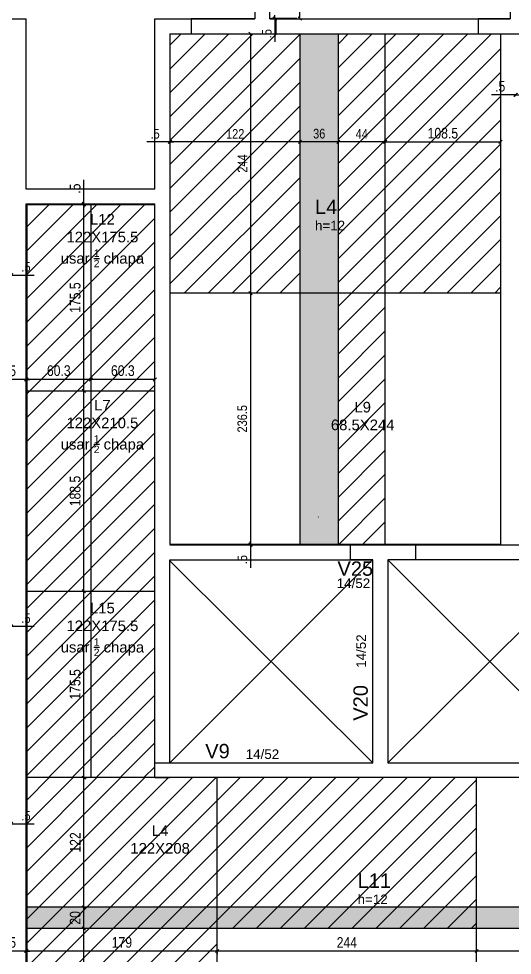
# Model space of a CAD drawing. Header units: millimetres. Extents: x 2431 to 6723, y 622 to 3369.
# Drawn here: x 4148 to 4612, y 1937 to 2818 of the extents above; entities that cross this region are included whole.
import ezdxf

# ---------------------------------------------------------------- set-up
doc = ezdxf.new("R2010")
doc.units = ezdxf.units.MM
for name, color, linetype in [('10', 252, 'Continuous'), ('9', 8, 'Continuous'), ('AUX00', 7, 'Continuous'), ('COTA', 241, 'Continuous'), ('ES-VIGA', 3, 'Continuous'), ('L-D', 2, 'Continuous'), ('L-N', 4, 'Continuous'), ('Painéis', 200, 'Continuous'), ('VIG-D', 2, 'Continuous'), ('VIG-N', 4, 'Continuous')]:
    doc.layers.add(name, color=color, linetype=linetype)
doc.layers.add('Hachura', color=251, linetype='Continuous', lineweight=9)
doc.layers.add('REAPROVEITAMENTO', color=251, linetype='Continuous', lineweight=9)
doc.styles.add('COTA TECNICA', font='techl___.ttf', dxfattribs={"height": 10})
doc.styles.add('COTA TECNICA-50', font='techl___.ttf', dxfattribs={"height": 9})
doc.styles.get("Standard").update_dxf_attribs({"font": 'arial.ttf'})
doc.styles.add('TQS_ARIAL', font='arial.ttf')
doc.dimstyles.new('COTA PAINEL-50', dxfattribs={"dimtxt": 9, "dimasz": 3, "dimexe": 3, "dimexo": 3, "dimgap": 3, "dimtad": 1, "dimdec": 1, "dimzin": 12, "dimdsep": 46, "dimtxsty": 'COTA TECNICA-50', "dimblk1": 'OBLIQUE', "dimblk2": 'OBLIQUE', "dimsah": 1, "dimcen": 0.9, "dimclrd": 4, "dimclre": 4, "dimclrt": 240, "dimadec": 1, "dimazin": 3, "dimtfac": 1, "dimtdec": 1, "dimtmove": 0, "dimatfit": 3, "dimfxl": 1, "dimtolj": 1, "dimtzin": 12, "dimarcsym": 0})
doc.dimstyles.new('PAINEL', dxfattribs={"dimtxt": 10, "dimasz": 3, "dimexe": 3, "dimexo": 3, "dimgap": 3, "dimtad": 1, "dimdec": 1, "dimzin": 12, "dimdsep": 46, "dimtxsty": 'COTA TECNICA', "dimblk1": 'OBLIQUE', "dimblk2": 'OBLIQUE', "dimsah": 1, "dimcen": 0.9, "dimclrd": 4, "dimclre": 4, "dimclrt": 240, "dimadec": 1, "dimazin": 3, "dimtfac": 1, "dimtdec": 1, "dimtmove": 0, "dimatfit": 3, "dimfxl": 1, "dimtolj": 1, "dimtzin": 12, "dimarcsym": 0})

# ---------------------------------------------------------------- blocks, each defined once
blk = doc.blocks.new('_Oblique')
at = {"color": 0, "linetype": 'ByBlock', "lineweight": -2}
blk.add_line((-0.5, -0.5), (0.5, 0.5), dxfattribs=at)
blk = doc.blocks.new('*D122')
at = {"layer": 'COTA', "color": 4, "lineweight": -2, "transparency": 16777216}
for p, q in [((4365.56, 2803.72), (4365.56, 2559.72)), ((4363.17, 2559.72), (4362.56, 2559.72))]:
    blk.add_line(p, q, dxfattribs=at)
at = {"layer": 'Defpoints', "color": 0, "transparency": 16777216}
for p in [(4365.56, 2803.72), (4365.56, 2559.72), (4366.17, 2559.72)]:
    blk.add_point(p, dxfattribs=at)
at = {"layer": 'COTA', "color": 4, "lineweight": -2, "transparency": 16777216, "xscale": 3, "yscale": 3, "zscale": 3}
for p, rotation in [((4365.56, 2803.72), 90), ((4365.56, 2559.72), 270)]:
    blk.add_blockref('_Oblique', p, dxfattribs=dict(at, rotation=rotation))
at = {"layer": 'COTA', "color": 240, "transparency": 16777216, "insert": (4357.99, 2681.72), "char_height": 9, "attachment_point": 5, "rotation": 90, "style": 'COTA TECNICA-50'}
blk.add_mtext('\\A1;244', dxfattribs=at)
blk = doc.blocks.new('*D123')
at = {"layer": 'COTA', "color": 4, "lineweight": -2, "transparency": 16777216}
for p, q in [((4365.56, 2559.72), (4365.56, 2323.22)), ((4367.88, 2323.22), (4362.56, 2323.22))]:
    blk.add_line(p, q, dxfattribs=at)
at = {"layer": 'Defpoints', "color": 0, "transparency": 16777216}
for p in [(4365.56, 2559.72), (4365.56, 2323.22), (4370.88, 2323.22)]:
    blk.add_point(p, dxfattribs=at)
at = {"layer": 'COTA', "color": 4, "lineweight": -2, "transparency": 16777216, "xscale": 3, "yscale": 3, "zscale": 3}
for p, rotation in [((4365.56, 2559.72), 90), ((4365.56, 2323.22), 270)]:
    blk.add_blockref('_Oblique', p, dxfattribs=dict(at, rotation=rotation))
at = {"layer": 'COTA', "color": 240, "transparency": 16777216, "insert": (4357.86, 2441.47), "char_height": 9, "attachment_point": 5, "rotation": 90, "style": 'COTA TECNICA-50'}
blk.add_mtext('\\A1;236.5', dxfattribs=at)
blk = doc.blocks.new('*D4')
at = {"layer": 'COTA', "color": 4, "lineweight": -2, "transparency": 16777216}
blk.add_line((4492.19, 2702.05), (4448.19, 2702.05), dxfattribs=at)
at = {"layer": 'Defpoints', "color": 0, "transparency": 16777216}
for p in [(4448.19, 2702.05), (4448.19, 2702.05), (4492.19, 2702.05)]:
    blk.add_point(p, dxfattribs=at)
at = {"layer": 'COTA', "color": 4, "lineweight": -2, "transparency": 16777216, "xscale": 3, "yscale": 3, "zscale": 3, "rotation": 180}
blk.add_blockref('_Oblique', (4448.19, 2702.05), dxfattribs=at)
at = {"layer": 'COTA', "color": 4, "lineweight": -2, "transparency": 16777216, "xscale": 3, "yscale": 3, "zscale": 3}
blk.add_blockref('_Oblique', (4492.19, 2702.05), dxfattribs=at)
at = {"layer": 'COTA', "color": 240, "transparency": 16777216, "insert": (4470.19, 2709.62), "char_height": 9, "attachment_point": 5, "style": 'COTA TECNICA-50'}
blk.add_mtext('\\A1;44', dxfattribs=at)
blk = doc.blocks.new('*D5')
at = {"layer": 'COTA', "color": 4, "lineweight": -2, "transparency": 16777216}
blk.add_line((4448.19, 2702.05), (4412.19, 2702.05), dxfattribs=at)
at = {"layer": 'Defpoints', "color": 0, "transparency": 16777216}
for p in [(4412.19, 2702.05), (4412.19, 2702.05), (4448.19, 2702.05)]:
    blk.add_point(p, dxfattribs=at)
at = {"layer": 'COTA', "color": 4, "lineweight": -2, "transparency": 16777216, "xscale": 3, "yscale": 3, "zscale": 3, "rotation": 180}
blk.add_blockref('_Oblique', (4412.19, 2702.05), dxfattribs=at)
at = {"layer": 'COTA', "color": 4, "lineweight": -2, "transparency": 16777216, "xscale": 3, "yscale": 3, "zscale": 3}
blk.add_blockref('_Oblique', (4448.19, 2702.05), dxfattribs=at)
at = {"layer": 'COTA', "color": 240, "transparency": 16777216, "insert": (4430.19, 2709.75), "char_height": 9, "attachment_point": 5, "style": 'COTA TECNICA-50'}
blk.add_mtext('\\A1;36', dxfattribs=at)
blk = doc.blocks.new('*D6')
at = {"layer": 'COTA', "color": 4, "lineweight": -2, "transparency": 16777216}
blk.add_line((4412.19, 2702.05), (4290.19, 2702.05), dxfattribs=at)
at = {"layer": 'Defpoints', "color": 0, "transparency": 16777216}
for p in [(4290.19, 2702.05), (4290.19, 2702.05), (4412.19, 2702.05)]:
    blk.add_point(p, dxfattribs=at)
at = {"layer": 'COTA', "color": 4, "lineweight": -2, "transparency": 16777216, "xscale": 3, "yscale": 3, "zscale": 3, "rotation": 180}
blk.add_blockref('_Oblique', (4290.19, 2702.05), dxfattribs=at)
at = {"layer": 'COTA', "color": 4, "lineweight": -2, "transparency": 16777216, "xscale": 3, "yscale": 3, "zscale": 3}
blk.add_blockref('_Oblique', (4412.19, 2702.05), dxfattribs=at)
at = {"layer": 'COTA', "color": 240, "transparency": 16777216, "insert": (4351.19, 2709.6), "char_height": 9, "attachment_point": 5, "style": 'COTA TECNICA-50'}
blk.add_mtext('\\A1;122', dxfattribs=at)
blk = doc.blocks.new('*D7')
at = {"layer": 'COTA', "color": 4, "lineweight": -2, "transparency": 16777216}
for p, q in [((4289.69, 2702.05), (4268.1, 2702.05)), ((4290.19, 2702.05), (4289.69, 2702.05)), ((4290.19, 2702.05), (4293.19, 2702.05))]:
    blk.add_line(p, q, dxfattribs=at)
at = {"layer": 'Defpoints', "color": 0, "transparency": 16777216}
for p in [(4289.69, 2702.05), (4289.69, 2702.05), (4290.19, 2702.05)]:
    blk.add_point(p, dxfattribs=at)
at = {"layer": 'COTA', "color": 4, "lineweight": -2, "transparency": 16777216, "xscale": 3, "yscale": 3, "zscale": 3}
blk.add_blockref('_Oblique', (4289.69, 2702.05), dxfattribs=at)
at = {"layer": 'COTA', "color": 4, "lineweight": -2, "transparency": 16777216, "xscale": 3, "yscale": 3, "zscale": 3, "rotation": 180}
blk.add_blockref('_Oblique', (4290.19, 2702.05), dxfattribs=at)
at = {"layer": 'COTA', "color": 240, "transparency": 16777216, "insert": (4275.89, 2709.65), "char_height": 9, "attachment_point": 5, "style": 'COTA TECNICA-50'}
blk.add_mtext('\\A1;.5', dxfattribs=at)
blk = doc.blocks.new('*D8')
at = {"layer": 'COTA', "color": 4, "lineweight": -2, "transparency": 16777216}
for p, q in [((4365.56, 2323.22), (4365.56, 2326.22)), ((4365.56, 2323.22), (4365.56, 2322.72)), ((4365.56, 2322.72), (4365.56, 2301.13))]:
    blk.add_line(p, q, dxfattribs=at)
at = {"layer": 'Defpoints', "color": 0, "transparency": 16777216}
for p in [(4365.56, 2323.22), (4365.56, 2322.72), (4365.56, 2322.72)]:
    blk.add_point(p, dxfattribs=at)
at = {"layer": 'COTA', "color": 4, "lineweight": -2, "transparency": 16777216, "xscale": 3, "yscale": 3, "zscale": 3}
for p, rotation in [((4365.56, 2323.22), 270), ((4365.56, 2322.72), 90)]:
    blk.add_blockref('_Oblique', p, dxfattribs=dict(at, rotation=rotation))
at = {"layer": 'COTA', "color": 240, "transparency": 16777216, "insert": (4357.96, 2308.92), "char_height": 9, "attachment_point": 5, "rotation": 90, "style": 'COTA TECNICA-50'}
blk.add_mtext('\\A1;.5', dxfattribs=at)
blk = doc.blocks.new('*D17')
at = {"layer": 'COTA', "color": 4, "lineweight": -2, "transparency": 16777216}
for p, q in [((4140.19, 2246.13), (4137.19, 2246.13)), ((4140.19, 2246.13), (4140.69, 2246.13)), ((4140.69, 2246.13), (4162.28, 2246.13))]:
    blk.add_line(p, q, dxfattribs=at)
at = {"layer": 'Defpoints', "color": 0, "transparency": 16777216}
for p in [(4140.19, 2246.13), (4140.69, 2246.13), (4140.69, 2246.13)]:
    blk.add_point(p, dxfattribs=at)
at = {"layer": 'COTA', "color": 4, "lineweight": -2, "transparency": 16777216, "xscale": 3, "yscale": 3, "zscale": 3}
blk.add_blockref('_Oblique', (4140.19, 2246.13), dxfattribs=at)
at = {"layer": 'COTA', "color": 4, "lineweight": -2, "transparency": 16777216, "xscale": 3, "yscale": 3, "zscale": 3, "rotation": 180}
blk.add_blockref('_Oblique', (4140.69, 2246.13), dxfattribs=at)
at = {"layer": 'COTA', "color": 240, "transparency": 16777216, "insert": (4154.49, 2253.73), "char_height": 9, "attachment_point": 5, "style": 'COTA TECNICA-50'}
blk.add_mtext('\\A1;.5', dxfattribs=at)
blk = doc.blocks.new('*D24')
at = {"layer": 'COTA', "color": 4, "lineweight": -2, "transparency": 16777216}
blk.add_line((4412.06, 2818.22), (4412.06, 2868.47), dxfattribs=at)
at = {"layer": 'Defpoints', "color": 0, "transparency": 16777216}
for p in [(4412.06, 2868.47), (4412.06, 2868.47), (4412.06, 2818.22)]:
    blk.add_point(p, dxfattribs=at)
at = {"layer": 'COTA', "color": 4, "lineweight": -2, "transparency": 16777216, "xscale": 3, "yscale": 3, "zscale": 3}
for p, rotation in [((4412.06, 2868.47), 90), ((4412.06, 2818.22), 270)]:
    blk.add_blockref('_Oblique', p, dxfattribs=dict(at, rotation=rotation))
at = {"layer": 'COTA', "color": 240, "transparency": 16777216, "insert": (4404.36, 2843.34), "char_height": 9, "attachment_point": 5, "rotation": 90, "style": 'COTA TECNICA-50'}
blk.add_mtext('\\A1;50.3', dxfattribs=at)
blk = doc.blocks.new('*D27')
at = {"layer": 'COTA', "color": 4, "lineweight": -2, "transparency": 16777216}
for p, q in [((4388.46, 2818.22), (4388.46, 2821.22)), ((4409.06, 2818.22), (4385.46, 2818.22)), ((4409.06, 2817.72), (4385.46, 2817.72)), ((4388.46, 2818.22), (4388.46, 2817.72)), ((4388.46, 2817.72), (4388.46, 2796.13))]:
    blk.add_line(p, q, dxfattribs=at)
at = {"layer": 'Defpoints', "color": 0, "transparency": 16777216}
for p in [(4388.46, 2817.72), (4412.06, 2818.22), (4412.06, 2817.72)]:
    blk.add_point(p, dxfattribs=at)
at = {"layer": 'COTA', "color": 4, "lineweight": -2, "transparency": 16777216, "xscale": 3, "yscale": 3, "zscale": 3}
for p, rotation in [((4388.46, 2818.22), 270), ((4388.46, 2817.72), 90)]:
    blk.add_blockref('_Oblique', p, dxfattribs=dict(at, rotation=rotation))
at = {"layer": 'COTA', "color": 240, "transparency": 16777216, "insert": (4380.86, 2803.92), "char_height": 9, "attachment_point": 5, "rotation": 90, "style": 'COTA TECNICA-50'}
blk.add_mtext('\\A1;.5', dxfattribs=at)
blk = doc.blocks.new('*D44')
at = {"layer": 'COTA', "color": 4, "lineweight": -2, "transparency": 16777216}
for p, q in [((4140.19, 2576.77), (4137.19, 2576.77)), ((4140.19, 2576.77), (4140.69, 2576.77)), ((4140.69, 2576.77), (4162.28, 2576.77))]:
    blk.add_line(p, q, dxfattribs=at)
at = {"layer": 'Defpoints', "color": 0, "transparency": 16777216}
for p in [(4140.19, 2576.77), (4140.69, 2576.77), (4140.69, 2576.77)]:
    blk.add_point(p, dxfattribs=at)
at = {"layer": 'COTA', "color": 4, "lineweight": -2, "transparency": 16777216, "xscale": 3, "yscale": 3, "zscale": 3}
blk.add_blockref('_Oblique', (4140.19, 2576.77), dxfattribs=at)
at = {"layer": 'COTA', "color": 4, "lineweight": -2, "transparency": 16777216, "xscale": 3, "yscale": 3, "zscale": 3, "rotation": 180}
blk.add_blockref('_Oblique', (4140.69, 2576.77), dxfattribs=at)
at = {"layer": 'COTA', "color": 240, "transparency": 16777216, "insert": (4154.49, 2584.37), "char_height": 9, "attachment_point": 5, "style": 'COTA TECNICA-50'}
blk.add_mtext('\\A1;.5', dxfattribs=at)
blk = doc.blocks.new('*D47')
at = {"layer": 'COTA', "color": 4, "lineweight": -2, "transparency": 16777216}
for p, q in [((4140.19, 2060.31), (4137.19, 2060.31)), ((4140.19, 2060.31), (4140.69, 2060.31)), ((4140.69, 2060.31), (4162.28, 2060.31))]:
    blk.add_line(p, q, dxfattribs=at)
at = {"layer": 'Defpoints', "color": 0, "transparency": 16777216}
for p in [(4140.19, 2060.31), (4140.69, 2060.31), (4140.69, 2060.31)]:
    blk.add_point(p, dxfattribs=at)
at = {"layer": 'COTA', "color": 4, "lineweight": -2, "transparency": 16777216, "xscale": 3, "yscale": 3, "zscale": 3}
blk.add_blockref('_Oblique', (4140.19, 2060.31), dxfattribs=at)
at = {"layer": 'COTA', "color": 4, "lineweight": -2, "transparency": 16777216, "xscale": 3, "yscale": 3, "zscale": 3, "rotation": 180}
blk.add_blockref('_Oblique', (4140.69, 2060.31), dxfattribs=at)
at = {"layer": 'COTA', "color": 240, "transparency": 16777216, "insert": (4154.49, 2067.91), "char_height": 9, "attachment_point": 5, "style": 'COTA TECNICA-50'}
blk.add_mtext('\\A1;.5', dxfattribs=at)
blk = doc.blocks.new('*D162')
at = {"layer": 'COTA', "color": 4, "lineweight": -2, "transparency": 16777216}
for p, q in [((4614.69, 2746.3), (4592.03, 2746.3)), ((4615.19, 2746.3), (4614.69, 2746.3)), ((4615.19, 2746.3), (4618.19, 2746.3))]:
    blk.add_line(p, q, dxfattribs=at)
at = {"layer": 'Defpoints', "color": 0, "transparency": 16777216}
for p in [(4614.69, 2746.3), (4614.69, 2746.3), (4615.19, 2746.3)]:
    blk.add_point(p, dxfattribs=at)
at = {"layer": 'COTA', "color": 4, "lineweight": -2, "transparency": 16777216, "xscale": 3, "yscale": 3, "zscale": 3}
blk.add_blockref('_Oblique', (4614.69, 2746.3), dxfattribs=at)
at = {"layer": 'COTA', "color": 4, "lineweight": -2, "transparency": 16777216, "xscale": 3, "yscale": 3, "zscale": 3, "rotation": 180}
blk.add_blockref('_Oblique', (4615.19, 2746.3), dxfattribs=at)
at = {"layer": 'COTA', "color": 240, "transparency": 16777216, "insert": (4600.36, 2754.41), "char_height": 10, "attachment_point": 5, "style": 'COTA TECNICA'}
blk.add_mtext('\\A1;.5', dxfattribs=at)
blk = doc.blocks.new('*D102')
at = {"layer": 'COTA', "color": 4, "lineweight": -2, "transparency": 16777216}
blk.add_line((4208.88, 1877.72), (4208.88, 1961.72), dxfattribs=at)
at = {"layer": 'Defpoints', "color": 0, "transparency": 16777216}
for p in [(4208.88, 1961.72), (4208.88, 1961.72), (4208.88, 1877.72)]:
    blk.add_point(p, dxfattribs=at)
at = {"layer": 'COTA', "color": 4, "lineweight": -2, "transparency": 16777216, "xscale": 3, "yscale": 3, "zscale": 3}
for p, rotation in [((4208.88, 1961.72), 90), ((4208.88, 1877.72), 270)]:
    blk.add_blockref('_Oblique', p, dxfattribs=dict(at, rotation=rotation))
at = {"layer": 'COTA', "color": 240, "transparency": 16777216, "insert": (4200.78, 1919.72), "char_height": 10, "attachment_point": 5, "rotation": 90, "style": 'COTA TECNICA'}
blk.add_mtext('\\A1;84', dxfattribs=at)
blk = doc.blocks.new('*D103')
at = {"layer": 'COTA', "color": 4, "lineweight": -2, "transparency": 16777216}
blk.add_line((4208.88, 1961.72), (4208.88, 1981.72), dxfattribs=at)
at = {"layer": 'Defpoints', "color": 0, "transparency": 16777216}
for p in [(4208.88, 1981.72), (4208.88, 1981.72), (4208.88, 1961.72)]:
    blk.add_point(p, dxfattribs=at)
at = {"layer": 'COTA', "color": 4, "lineweight": -2, "transparency": 16777216, "xscale": 3, "yscale": 3, "zscale": 3}
for p, rotation in [((4208.88, 1981.72), 90), ((4208.88, 1961.72), 270)]:
    blk.add_blockref('_Oblique', p, dxfattribs=dict(at, rotation=rotation))
at = {"layer": 'COTA', "color": 240, "transparency": 16777216, "insert": (4200.78, 1971.72), "char_height": 10, "attachment_point": 5, "rotation": 90, "style": 'COTA TECNICA'}
blk.add_mtext('\\A1;20', dxfattribs=at)
blk = doc.blocks.new('*D104')
at = {"layer": 'COTA', "color": 4, "lineweight": -2, "transparency": 16777216}
blk.add_line((4208.88, 1981.72), (4208.88, 2103.72), dxfattribs=at)
at = {"layer": 'Defpoints', "color": 0, "transparency": 16777216}
for p in [(4208.88, 2103.72), (4208.88, 2103.72), (4208.88, 1981.72)]:
    blk.add_point(p, dxfattribs=at)
at = {"layer": 'COTA', "color": 4, "lineweight": -2, "transparency": 16777216, "xscale": 3, "yscale": 3, "zscale": 3}
for p, rotation in [((4208.88, 2103.72), 90), ((4208.88, 1981.72), 270)]:
    blk.add_blockref('_Oblique', p, dxfattribs=dict(at, rotation=rotation))
at = {"layer": 'COTA', "color": 240, "transparency": 16777216, "insert": (4200.82, 2042.72), "char_height": 10, "attachment_point": 5, "rotation": 90, "style": 'COTA TECNICA'}
blk.add_mtext('\\A1;122', dxfattribs=at)
blk = doc.blocks.new('*D108')
at = {"layer": 'COTA', "color": 4, "lineweight": -2, "transparency": 16777216}
blk.add_line((4275.69, 2478.5), (4215.44, 2478.5), dxfattribs=at)
at = {"layer": 'Defpoints', "color": 0, "transparency": 16777216}
for p in [(4215.44, 2478.5), (4215.44, 2478.5), (4275.69, 2478.5)]:
    blk.add_point(p, dxfattribs=at)
at = {"layer": 'COTA', "color": 4, "lineweight": -2, "transparency": 16777216, "xscale": 3, "yscale": 3, "zscale": 3, "rotation": 180}
blk.add_blockref('_Oblique', (4215.44, 2478.5), dxfattribs=at)
at = {"layer": 'COTA', "color": 4, "lineweight": -2, "transparency": 16777216, "xscale": 3, "yscale": 3, "zscale": 3}
blk.add_blockref('_Oblique', (4275.69, 2478.5), dxfattribs=at)
at = {"layer": 'COTA', "color": 240, "transparency": 16777216, "insert": (4245.56, 2486.72), "char_height": 10, "attachment_point": 5, "style": 'COTA TECNICA'}
blk.add_mtext('\\A1;60.3', dxfattribs=at)
blk = doc.blocks.new('*D109')
at = {"layer": 'COTA', "color": 4, "lineweight": -2, "transparency": 16777216}
blk.add_line((4215.44, 2478.5), (4155.19, 2478.5), dxfattribs=at)
at = {"layer": 'Defpoints', "color": 0, "transparency": 16777216}
for p in [(4155.19, 2478.5), (4155.19, 2478.5), (4215.44, 2478.5)]:
    blk.add_point(p, dxfattribs=at)
at = {"layer": 'COTA', "color": 4, "lineweight": -2, "transparency": 16777216, "xscale": 3, "yscale": 3, "zscale": 3, "rotation": 180}
blk.add_blockref('_Oblique', (4155.19, 2478.5), dxfattribs=at)
at = {"layer": 'COTA', "color": 4, "lineweight": -2, "transparency": 16777216, "xscale": 3, "yscale": 3, "zscale": 3}
blk.add_blockref('_Oblique', (4215.44, 2478.5), dxfattribs=at)
at = {"layer": 'COTA', "color": 240, "transparency": 16777216, "insert": (4185.31, 2486.72), "char_height": 10, "attachment_point": 5, "style": 'COTA TECNICA'}
blk.add_mtext('\\A1;60.3', dxfattribs=at)
blk = doc.blocks.new('*D110')
at = {"layer": 'COTA', "color": 4, "lineweight": -2, "transparency": 16777216}
for p, q in [((4154.69, 2478.5), (4132.03, 2478.5)), ((4155.19, 2478.5), (4154.69, 2478.5)), ((4155.19, 2478.5), (4158.19, 2478.5))]:
    blk.add_line(p, q, dxfattribs=at)
at = {"layer": 'Defpoints', "color": 0, "transparency": 16777216}
for p in [(4154.69, 2478.5), (4154.69, 2478.5), (4155.19, 2478.5)]:
    blk.add_point(p, dxfattribs=at)
at = {"layer": 'COTA', "color": 4, "lineweight": -2, "transparency": 16777216, "xscale": 3, "yscale": 3, "zscale": 3}
blk.add_blockref('_Oblique', (4154.69, 2478.5), dxfattribs=at)
at = {"layer": 'COTA', "color": 4, "lineweight": -2, "transparency": 16777216, "xscale": 3, "yscale": 3, "zscale": 3, "rotation": 180}
blk.add_blockref('_Oblique', (4155.19, 2478.5), dxfattribs=at)
at = {"layer": 'COTA', "color": 240, "transparency": 16777216, "insert": (4140.36, 2486.61), "char_height": 10, "attachment_point": 5, "style": 'COTA TECNICA'}
blk.add_mtext('\\A1;.5', dxfattribs=at)
blk = doc.blocks.new('*D111')
at = {"layer": 'COTA', "color": 4, "lineweight": -2, "transparency": 16777216}
blk.add_line((4492.19, 2702.05), (4600.69, 2702.05), dxfattribs=at)
at = {"layer": 'Defpoints', "color": 0, "transparency": 16777216}
for p in [(4492.19, 2702.05), (4600.69, 2702.05), (4600.69, 2702.05)]:
    blk.add_point(p, dxfattribs=at)
at = {"layer": 'COTA', "color": 4, "lineweight": -2, "transparency": 16777216, "xscale": 3, "yscale": 3, "zscale": 3, "rotation": 180}
blk.add_blockref('_Oblique', (4492.19, 2702.05), dxfattribs=at)
at = {"layer": 'COTA', "color": 4, "lineweight": -2, "transparency": 16777216, "xscale": 3, "yscale": 3, "zscale": 3}
blk.add_blockref('_Oblique', (4600.69, 2702.05), dxfattribs=at)
at = {"layer": 'COTA', "color": 240, "transparency": 16777216, "insert": (4546.44, 2710.18), "char_height": 10, "attachment_point": 5, "style": 'COTA TECNICA'}
blk.add_mtext('\\A1;108.5', dxfattribs=at)
blk = doc.blocks.new('*D112')
at = {"layer": 'COTA', "color": 4, "lineweight": -2, "transparency": 16777216}
for p, q in [((4208.88, 2103.72), (4208.88, 2279.22)), ((4209.33, 2279.22), (4211.88, 2279.22)), ((4209.33, 2103.72), (4211.88, 2103.72))]:
    blk.add_line(p, q, dxfattribs=at)
at = {"layer": 'Defpoints', "color": 0, "transparency": 16777216}
for p in [(4206.33, 2279.22), (4208.88, 2279.22), (4206.33, 2103.72)]:
    blk.add_point(p, dxfattribs=at)
at = {"layer": 'COTA', "color": 4, "lineweight": -2, "transparency": 16777216, "xscale": 3, "yscale": 3, "zscale": 3}
for p, rotation in [((4208.88, 2279.22), 90), ((4208.88, 2103.72), 270)]:
    blk.add_blockref('_Oblique', p, dxfattribs=dict(at, rotation=rotation))
at = {"layer": 'COTA', "color": 240, "transparency": 16777216, "insert": (4200.77, 2191.47), "char_height": 10, "attachment_point": 5, "rotation": 90, "style": 'COTA TECNICA'}
blk.add_mtext('\\A1;175.5', dxfattribs=at)
blk = doc.blocks.new('*D113')
at = {"layer": 'COTA', "color": 4, "lineweight": -2, "transparency": 16777216}
blk.add_line((4208.88, 2279.22), (4208.88, 2467.72), dxfattribs=at)
at = {"layer": 'Defpoints', "color": 0, "transparency": 16777216}
for p in [(4208.88, 2467.72), (4208.88, 2467.72), (4208.88, 2279.22)]:
    blk.add_point(p, dxfattribs=at)
at = {"layer": 'COTA', "color": 4, "lineweight": -2, "transparency": 16777216, "xscale": 3, "yscale": 3, "zscale": 3}
for p, rotation in [((4208.88, 2467.72), 90), ((4208.88, 2279.22), 270)]:
    blk.add_blockref('_Oblique', p, dxfattribs=dict(at, rotation=rotation))
at = {"layer": 'COTA', "color": 240, "transparency": 16777216, "insert": (4200.75, 2373.47), "char_height": 10, "attachment_point": 5, "rotation": 90, "style": 'COTA TECNICA'}
blk.add_mtext('\\A1;188.5', dxfattribs=at)
blk = doc.blocks.new('*D114')
at = {"layer": 'COTA', "color": 4, "lineweight": -2, "transparency": 16777216}
blk.add_line((4208.88, 2467.72), (4208.88, 2643.22), dxfattribs=at)
at = {"layer": 'Defpoints', "color": 0, "transparency": 16777216}
for p in [(4208.88, 2643.22), (4208.88, 2643.22), (4208.88, 2467.72)]:
    blk.add_point(p, dxfattribs=at)
at = {"layer": 'COTA', "color": 4, "lineweight": -2, "transparency": 16777216, "xscale": 3, "yscale": 3, "zscale": 3}
for p, rotation in [((4208.88, 2643.22), 90), ((4208.88, 2467.72), 270)]:
    blk.add_blockref('_Oblique', p, dxfattribs=dict(at, rotation=rotation))
at = {"layer": 'COTA', "color": 240, "transparency": 16777216, "insert": (4200.77, 2555.47), "char_height": 10, "attachment_point": 5, "rotation": 90, "style": 'COTA TECNICA'}
blk.add_mtext('\\A1;175.5', dxfattribs=at)
blk = doc.blocks.new('*D115')
at = {"layer": 'COTA', "color": 4, "lineweight": -2, "transparency": 16777216}
for p, q in [((4208.88, 2643.72), (4208.88, 2666.38)), ((4208.88, 2643.22), (4208.88, 2643.72)), ((4208.88, 2643.22), (4208.88, 2640.22))]:
    blk.add_line(p, q, dxfattribs=at)
at = {"layer": 'Defpoints', "color": 0, "transparency": 16777216}
for p in [(4208.88, 2643.72), (4208.88, 2643.72), (4208.88, 2643.22)]:
    blk.add_point(p, dxfattribs=at)
at = {"layer": 'COTA', "color": 4, "lineweight": -2, "transparency": 16777216, "xscale": 3, "yscale": 3, "zscale": 3}
for p, rotation in [((4208.88, 2643.72), 270), ((4208.88, 2643.22), 90)]:
    blk.add_blockref('_Oblique', p, dxfattribs=dict(at, rotation=rotation))
at = {"layer": 'COTA', "color": 240, "transparency": 16777216, "insert": (4200.77, 2658.05), "char_height": 10, "attachment_point": 5, "rotation": 90, "style": 'COTA TECNICA'}
blk.add_mtext('\\A1;.5', dxfattribs=at)
blk = doc.blocks.new('*D117')
at = {"layer": 'COTA', "color": 4, "lineweight": -2, "transparency": 16777216}
blk.add_line((4822.19, 1940.51), (4578.19, 1940.51), dxfattribs=at)
at = {"layer": 'Defpoints', "color": 0, "transparency": 16777216}
for p in [(4578.19, 1940.51), (4578.19, 1940.51), (4822.19, 1940.51)]:
    blk.add_point(p, dxfattribs=at)
at = {"layer": 'COTA', "color": 4, "lineweight": -2, "transparency": 16777216, "xscale": 3, "yscale": 3, "zscale": 3, "rotation": 180}
blk.add_blockref('_Oblique', (4578.19, 1940.51), dxfattribs=at)
at = {"layer": 'COTA', "color": 4, "lineweight": -2, "transparency": 16777216, "xscale": 3, "yscale": 3, "zscale": 3}
blk.add_blockref('_Oblique', (4822.19, 1940.51), dxfattribs=at)
at = {"layer": 'COTA', "color": 240, "transparency": 16777216, "insert": (4700.19, 1948.59), "char_height": 10, "attachment_point": 5, "style": 'COTA TECNICA'}
blk.add_mtext('\\A1;244', dxfattribs=at)
blk = doc.blocks.new('*D118')
at = {"layer": 'COTA', "color": 4, "lineweight": -2, "transparency": 16777216}
for p, q in [((4578.19, 1940.51), (4334.19, 1940.51)), ((4334.19, 1939.01), (4334.19, 1937.51))]:
    blk.add_line(p, q, dxfattribs=at)
at = {"layer": 'Defpoints', "color": 0, "transparency": 16777216}
for p in [(4334.19, 1942.01), (4334.19, 1940.51), (4578.19, 1940.51)]:
    blk.add_point(p, dxfattribs=at)
at = {"layer": 'COTA', "color": 4, "lineweight": -2, "transparency": 16777216, "xscale": 3, "yscale": 3, "zscale": 3, "rotation": 180}
blk.add_blockref('_Oblique', (4334.19, 1940.51), dxfattribs=at)
at = {"layer": 'COTA', "color": 4, "lineweight": -2, "transparency": 16777216, "xscale": 3, "yscale": 3, "zscale": 3}
blk.add_blockref('_Oblique', (4578.19, 1940.51), dxfattribs=at)
at = {"layer": 'COTA', "color": 240, "transparency": 16777216, "insert": (4456.19, 1948.59), "char_height": 10, "attachment_point": 5, "style": 'COTA TECNICA'}
blk.add_mtext('\\A1;244', dxfattribs=at)
blk = doc.blocks.new('*D119')
at = {"layer": 'COTA', "color": 4, "lineweight": -2, "transparency": 16777216}
blk.add_line((4334.19, 1940.51), (4155.19, 1940.51), dxfattribs=at)
at = {"layer": 'Defpoints', "color": 0, "transparency": 16777216}
for p in [(4155.19, 1940.51), (4155.19, 1940.51), (4334.19, 1940.51)]:
    blk.add_point(p, dxfattribs=at)
at = {"layer": 'COTA', "color": 4, "lineweight": -2, "transparency": 16777216, "xscale": 3, "yscale": 3, "zscale": 3, "rotation": 180}
blk.add_blockref('_Oblique', (4155.19, 1940.51), dxfattribs=at)
at = {"layer": 'COTA', "color": 4, "lineweight": -2, "transparency": 16777216, "xscale": 3, "yscale": 3, "zscale": 3}
blk.add_blockref('_Oblique', (4334.19, 1940.51), dxfattribs=at)
at = {"layer": 'COTA', "color": 240, "transparency": 16777216, "insert": (4244.69, 1948.62), "char_height": 10, "attachment_point": 5, "style": 'COTA TECNICA'}
blk.add_mtext('\\A1;179', dxfattribs=at)
blk = doc.blocks.new('*D120')
at = {"layer": 'COTA', "color": 4, "lineweight": -2, "transparency": 16777216}
for p, q in [((4154.69, 1940.51), (4132.03, 1940.51)), ((4155.19, 1940.51), (4154.69, 1940.51)), ((4155.19, 1940.51), (4158.19, 1940.51))]:
    blk.add_line(p, q, dxfattribs=at)
at = {"layer": 'Defpoints', "color": 0, "transparency": 16777216}
for p in [(4154.69, 1940.51), (4154.69, 1940.51), (4155.19, 1940.51)]:
    blk.add_point(p, dxfattribs=at)
at = {"layer": 'COTA', "color": 4, "lineweight": -2, "transparency": 16777216, "xscale": 3, "yscale": 3, "zscale": 3}
blk.add_blockref('_Oblique', (4154.69, 1940.51), dxfattribs=at)
at = {"layer": 'COTA', "color": 4, "lineweight": -2, "transparency": 16777216, "xscale": 3, "yscale": 3, "zscale": 3, "rotation": 180}
blk.add_blockref('_Oblique', (4155.19, 1940.51), dxfattribs=at)
at = {"layer": 'COTA', "color": 240, "transparency": 16777216, "insert": (4140.36, 1948.62), "char_height": 10, "attachment_point": 5, "style": 'COTA TECNICA'}
blk.add_mtext('\\A1;.5', dxfattribs=at)

msp = doc.modelspace()

# ---------------------------------------------------------------- hatches: boundary and pattern name
at = {"layer": 'Hachura', "linetype": 'ByBlock'}
h = msp.add_hatch(color=256, dxfattribs=at)
h.dxf.hatch_style = 1
h.paths.add_polyline_path([(4448.19, 2803.72), (4412.19, 2803.72), (4412.19, 2323.22), (4448.19, 2323.22)])
h = msp.add_hatch(color=256, dxfattribs=at)
h.dxf.hatch_style = 1
h.paths.add_polyline_path([(4822.19, 1961.72), (4822.19, 1981.72), (4155.19, 1981.72), (4155.19, 1961.72)])
at = {"layer": 'REAPROVEITAMENTO', "linetype": 'ByBlock'}
h = msp.add_hatch(dxfattribs=at)
h.set_pattern_fill('ANSI31', color=256, scale=5, style=2)
h.set_pattern_definition([(45, (-1334.23, -271.504), (-11.22532, 11.22532), [])])
h.paths.add_polyline_path([(4289.69, 2559.72), (4412.19, 2559.72), (4412.19, 2803.72), (4289.69, 2803.72)])
h.paths.add_polyline_path([(4412.19, 2349.22), (4412.19, 2348.72), (4432.19, 2348.72), (4432.19, 2349.22)])
h.paths.add_polyline_path([(4492.19, 2559.72), (4600.69, 2559.72), (4600.69, 2803.72), (4448.19, 2803.72), (4448.19, 2323.22), (4492.19, 2323.22)])
h = msp.add_hatch(dxfattribs=at)
h.set_pattern_fill('ANSI31', color=256, scale=5, style=2)
h.set_pattern_definition([(45, (-1417.73, -368.967), (-11.22532, 11.22532), [])])
h.paths.add_polyline_path([(4155.19, 2103.72), (4275.69, 2103.72), (4275.69, 2643.22), (4155.19, 2643.22)])
h = msp.add_hatch(dxfattribs=at)
h.set_pattern_fill('ANSI31', color=256, scale=5, style=2)
h.set_pattern_definition([(45, (-1417.73, -908.467), (-11.22532, 11.22532), [])])
h.paths.add_polyline_path([(4330.69, 1812.72), (4330.69, 1877.72), (4334.19, 1877.72), (4334.19, 1961.72), (4578.19, 1961.72), (4578.19, 2103.72), (4155.19, 2103.72), (4155.19, 1812.72)])

# ---------------------------------------------------------------- linework, layer by layer
at = {"layer": '10', "color": 252, "linetype": 'Continuous'}
for p, q in [((4289.69, 2117.72), (4480.19, 2308.72)), ((4480.69, 2117.72), (4289.69, 2307.72)), ((4685.69, 2117.72), (4494.69, 2308.72)), ((4494.69, 2117.72), (4685.69, 2307.72))]:
    msp.add_line(p, q, dxfattribs=at)
at = {"layer": '9', "color": 8, "linetype": 'Continuous'}
for p, q in [((3655.69, 2817.72), (4154.69, 2817.72)), ((4275.69, 2817.72), (4369.69, 2817.72)), ((4275.69, 2657.72), (4275.69, 2817.72)), ((4383.69, 2817.72), (4609.69, 2817.72)), ((4289.69, 2803.72), (4600.69, 2803.72)), ((4600.69, 2803.72), (4600.69, 2322.72)), ((4154.69, 1627.72), (4154.69, 2643.72)), ((4154.69, 2643.72), (4275.69, 2643.72)), ((4275.69, 2103.72), (4275.69, 2643.72)), ((4154.69, 2487.72), (4154.69, 2473.72)), ((4600.69, 2322.72), (4614.69, 2322.72)), ((4289.69, 2117.72), (4289.69, 2308.72)), ((4289.69, 2308.72), (4480.19, 2308.72)), ((4154.69, 2143.72), (4154.69, 2157.72)), ((4275.69, 2103.72), (4289.69, 2103.72))]:
    msp.add_line(p, q, dxfattribs=at)
for points in [[(4275.69, 2657.72), (4154.69, 2657.72), (4154.69, 2817.72)], [(4289.69, 2803.72), (4289.69, 2322.72), (4699.69, 2322.72), (4699.69, 2308.72)], [(4685.69, 2117.72), (4685.69, 2308.72), (4494.69, 2308.72)]]:
    msp.add_lwpolyline(points, dxfattribs=at)
at = {"layer": 'ES-VIGA', "linetype": 'Continuous'}
msp.add_line((4579.69, 2803.72), (4675.89, 2803.72), dxfattribs=at)
for points in [[(4609.69, 2817.72), (4579.69, 2817.72), (4579.69, 2803.72), (4675.69, 2803.72), (4675.69, 2817.72), (4623.69, 2817.72), (4623.69, 2927.72), (4369.69, 2927.72), (4369.69, 2817.72), (4309.69, 2817.72), (4309.69, 2803.72), (4389.69, 2803.72), (4389.69, 2817.72), (4383.69, 2817.72), (4383.69, 2913.72), (4609.69, 2913.72), (4609.69, 2817.72)], [(4459.69, 2322.72), (4520.69, 2322.72), (4520.69, 2308.72), (4494.69, 2308.72), (4494.69, 2117.72), (4699.69, 2117.72), (4699.69, 2103.72), (4275.69, 2103.72), (4275.69, 2117.72), (4480.69, 2117.72), (4480.69, 2308.72), (4459.69, 2308.72), (4459.69, 2322.72)]]:
    msp.add_lwpolyline(points, dxfattribs=at)
at = {"layer": 'Painéis'}
for p, q in [((4290.19, 2323.22), (4290.19, 2803.72)), ((4412.19, 2323.22), (4412.19, 2803.72)), ((4448.19, 2323.22), (4448.19, 2803.72)), ((4492.19, 2323.22), (4492.19, 2803.72)), ((4155.19, 2643.22), (4155.19, 1627.72)), ((4155.19, 2643.22), (4275.69, 2643.22)), ((4215.44, 2643.22), (4215.44, 2103.72)), ((4600.69, 2559.72), (4290.19, 2559.72)), ((4155.19, 2467.72), (4275.69, 2467.72)), ((4600.69, 2323.22), (4290.19, 2323.22)), ((4155.19, 2279.22), (4275.69, 2279.22)), ((4822.19, 2103.72), (4155.19, 2103.72)), ((4334.19, 1877.72), (4334.19, 2103.72)), ((4578.19, 1877.72), (4578.19, 2103.72)), ((4822.19, 1981.72), (4155.19, 1981.72)), ((4822.19, 1961.72), (4155.19, 1961.72))]:
    msp.add_line(p, q, dxfattribs=at)

# ---------------------------------------------------------------- texts
at = {"layer": 'AUX00', "char_height": 10, "attachment_point": 1}
for s, width, insert in [('\\A1;\\pxqc;L12^J122X175.5^Jusar {\\H0.7x;\\S1/2;} chapa', 83.8034, (4184.44, 2634.19)), ('\\A1;\\pxqc;L7^J122X210.5^Jusar {\\H0.7x;\\S1/2;} chapa', 83.8034, (4184.44, 2459.27)), ('\\pxqc;L9^J68.5X244', 70.6838, (4435.73, 2457.4)), ('\\A1;\\pxqc;L15^J122X175.5^Jusar {\\H0.7x;\\S1/2;} chapa', 83.8034, (4184.44, 2268.27)), ('\\pxqc;L4^J122X208', 70.6838, (4245.25, 2058.88))]:
    msp.add_mtext_dynamic_manual_height_columns(s, width=width, gutter_width=12.5, heights=[0], dxfattribs=dict(at, insert=insert))
at = {"layer": 'L-D', "linetype": 'Continuous', "style": 'TQS_ARIAL'}
for p in [(4426.21, 2618.84), (4466.26, 1984.71)]:
    msp.add_text('h=12', height=9, dxfattribs=at).set_placement(p)
at = {"layer": 'L-N', "linetype": 'Continuous', "style": 'TQS_ARIAL'}
for s, p in [('L4', (4426.21, 2634.14)), ('L11', (4466.26, 2000.01))]:
    msp.add_text(s, height=13.5, dxfattribs=at).set_placement(p)
at = {"layer": 'VIG-D', "linetype": 'Continuous', "style": 'TQS_ARIAL'}
for p in [(4446.68, 2282.16), (4361.11, 2121.32)]:
    msp.add_text('14/52', height=9, dxfattribs=at).set_placement(p)
msp.add_text('14/52', height=9, rotation=90, dxfattribs=at).set_placement((4474.11, 2207.07))
at = {"layer": 'VIG-N', "linetype": 'Continuous', "style": 'TQS_ARIAL'}
for s, p in [('V25', (4447.34, 2293.73)), ('V9', (4323.03, 2121.94))]:
    msp.add_text(s, height=13.5, dxfattribs=at).set_placement(p)
msp.add_text('V20', height=13.5, rotation=90, dxfattribs=at).set_placement((4475.83, 2157.3))

# ---------------------------------------------------------------- dimensions: what is measured, and where the dimension line sits
at = {"layer": 'COTA'}
for base, p1, p2, dimstyle, picture, middle in [((4412.05937412, 2868.46926788), (4412.05937412, 2818.21926788), (4412.05937412, 2868.46926788), 'COTA PAINEL-50', '*D24', (4404.3620057, 2843.34426788)), ((4365.56, 2559.72), (4365.56, 2803.72), (4366.17, 2559.72), 'COTA PAINEL-50', '*D122', (4357.99, 2681.72)), ((4208.88, 2643.72), (4208.88, 2643.22), (4208.88, 2643.72), 'PAINEL', '*D115', (4200.77, 2658.05)), ((4208.88, 2643.22), (4208.88, 2467.72), (4208.88, 2643.22), 'PAINEL', '*D114', (4200.77, 2555.47)), ((4365.56, 2323.22), (4365.56, 2559.72), (4370.88, 2323.22), 'COTA PAINEL-50', '*D123', (4357.86, 2441.47)), ((4208.88, 2467.72), (4208.88, 2279.22), (4208.88, 2467.72), 'PAINEL', '*D113', (4200.75, 2373.47)), ((4365.56, 2322.72), (4365.56, 2323.22), (4365.56, 2322.72), 'COTA PAINEL-50', '*D8', (4357.96, 2308.92)), ((4208.88, 2279.22), (4206.33, 2103.72), (4206.33, 2279.22), 'PAINEL', '*D112', (4200.77, 2191.47)), ((4208.88, 2103.72), (4208.88, 1981.72), (4208.88, 2103.72), 'PAINEL', '*D104', (4200.82, 2042.72)), ((4208.88, 1961.72), (4208.88, 1877.72), (4208.88, 1961.72), 'PAINEL', '*D102', (4200.78, 1919.72))]:
    dim = msp.add_linear_dim(base=base, p1=p1, p2=p2, angle=90, dimstyle=dimstyle, dxfattribs=at)
    dim.commit()
    dim.dimension.update_dxf_attribs({"geometry": picture, "text_midpoint": middle})
for base, p1, p2, dimstyle, picture, middle in [((4388.46, 2817.72), (4412.06, 2818.22), (4412.06, 2817.72), 'COTA PAINEL-50', '*D27', (4388.46, 2803.92)), ((4208.88, 1981.72), (4208.88, 1961.72), (4208.88, 1981.72), 'PAINEL', '*D103', (4208.88, 1971.72))]:
    dim = msp.add_linear_dim(base=base, p1=p1, p2=p2, angle=90, dimstyle=dimstyle, dxfattribs=at)
    dim.commit()
    dim.dimension.update_dxf_attribs({"geometry": picture, "text_midpoint": middle, "dimtype": 160})
for base, p1, p2, dimstyle, picture, middle in [((4614.69, 2746.3), (4615.19, 2746.3), (4614.69, 2746.3), 'PAINEL', '*D162', (4600.36, 2754.41)), ((4289.69, 2702.05), (4290.19, 2702.05), (4289.69, 2702.05), 'COTA PAINEL-50', '*D7', (4275.89, 2709.65)), ((4290.19, 2702.05), (4412.19, 2702.05), (4290.19, 2702.05), 'COTA PAINEL-50', '*D6', (4351.19, 2709.6)), ((4412.19, 2702.05), (4448.19, 2702.05), (4412.19, 2702.05), 'COTA PAINEL-50', '*D5', (4430.19, 2709.75)), ((4448.19, 2702.05), (4492.19, 2702.05), (4448.19, 2702.05), 'COTA PAINEL-50', '*D4', (4470.19, 2709.62)), ((4600.69, 2702.05), (4492.19, 2702.05), (4600.69, 2702.05), 'PAINEL', '*D111', (4546.44, 2710.18)), ((4140.69, 2576.77), (4140.19, 2576.77), (4140.69, 2576.77), 'COTA PAINEL-50', '*D44', (4154.49, 2584.37)), ((4154.69, 2478.5), (4155.19, 2478.5), (4154.69, 2478.5), 'PAINEL', '*D110', (4140.36, 2486.61)), ((4155.18956551, 2478.50122038), (4215.43956551, 2478.50122038), (4155.18956551, 2478.50122038), 'PAINEL', '*D109', (4185.31456551, 2486.72051862)), ((4215.43956551, 2478.50122038), (4275.68956551, 2478.50122038), (4215.43956551, 2478.50122038), 'PAINEL', '*D108', (4245.56456551, 2486.72051862)), ((4140.69, 2246.13), (4140.19, 2246.13), (4140.69, 2246.13), 'COTA PAINEL-50', '*D17', (4154.49, 2253.73)), ((4140.69, 2060.31), (4140.19, 2060.31), (4140.69, 2060.31), 'COTA PAINEL-50', '*D47', (4154.49, 2067.91)), ((4154.69, 1940.51), (4155.19, 1940.51), (4154.69, 1940.51), 'PAINEL', '*D120', (4140.36, 1948.62)), ((4155.19, 1940.51), (4334.19, 1940.51), (4155.19, 1940.51), 'PAINEL', '*D119', (4244.69, 1948.62)), ((4334.19, 1940.51), (4578.19, 1940.51), (4334.19, 1942.01), 'PAINEL', '*D118', (4456.19, 1948.59)), ((4578.19, 1940.51), (4822.19, 1940.51), (4578.19, 1940.51), 'PAINEL', '*D117', (4700.19, 1948.59))]:
    dim = msp.add_linear_dim(base=base, p1=p1, p2=p2, dimstyle=dimstyle, dxfattribs=at)
    dim.commit()
    dim.dimension.update_dxf_attribs({"geometry": picture, "text_midpoint": middle})

doc.saveas('drawing.dxf')
